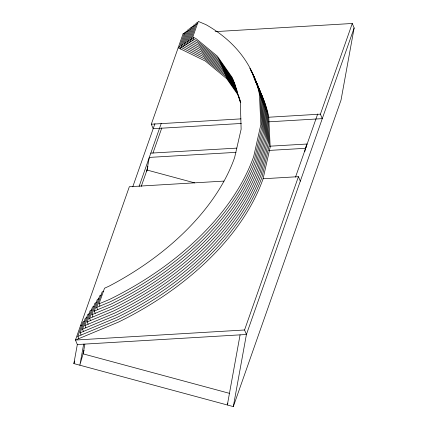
<?xml version="1.0" encoding="UTF-8"?>
<svg xmlns="http://www.w3.org/2000/svg" width="428" height="428" viewBox="0 0 428 428"><rect width="100%" height="100%" fill="white"/><g stroke="black" fill="none" stroke-linecap="round" stroke-linejoin="round"><path stroke-width="0.64" d="M304.806 151.582L305.383 148.313L306.887 144.033L269.533 146.21M306.309 147.307L306.887 144.033M215.129 31.635L352.271 23.481L354.138 27.975L341.03 100.093L233.314 406.6L73.862 363.586L77.324 344.535L75.462 340.041L129.342 186.72L223.983 181.092M83.669 344.16L79.843 365.196L84.086 350.227M84.878 344.149L83.112 353.86L229.317 393.305M146.783 171.227L149.297 157.402L236.015 152.352M240.081 334.862L227.338 404.984L227.883 403.096M233.314 406.6L246.421 334.482L354.138 27.975M241.387 123.457L153.176 128.7L151.309 124.206L183.173 33.534L184.505 33.459M78.747 338.671L77.816 336.424L82.872 322.033L84.541 321.278M180.562 48.958L179.626 46.716L184.687 32.325L185.907 32.838M81.106 335.049L80.175 332.802L85.279 318.277L86.948 317.517M182.023 47.883L181.092 45.636L186.196 31.11L187.416 31.624M83.46 331.427L82.529 329.18L87.681 314.516L89.35 313.761M183.484 46.802L182.553 44.56L187.705 29.896L188.93 30.409M132.744 186.833L154.941 123.671M85.819 327.805L84.883 325.558L90.089 310.76L91.753 310.006M184.95 45.726L184.019 43.479L189.219 28.681L190.439 29.2M88.173 324.189L87.242 321.942L92.491 307.004L94.16 306.25M186.41 44.646L185.479 42.404L190.728 27.467L191.947 27.986M90.533 320.567L89.596 318.32L94.893 303.249L96.562 302.494M187.876 43.57L186.94 41.323L192.236 26.252L193.461 26.771M73.862 363.586L74.75 361.061M92.887 316.945L91.956 314.698L97.3 299.493L98.964 298.739M189.337 42.49L188.406 40.243L193.75 25.043L194.97 25.557M95.246 313.323L94.31 311.076L99.703 295.737L101.372 294.983M190.802 41.414L189.866 39.167L195.259 23.829L196.479 24.343M139.1 186.421L161.286 123.291M97.6 309.706L96.669 307.459L102.105 291.982L103.774 291.227M192.263 40.334L191.332 38.087L196.768 22.614L197.993 23.128M99.023 303.837L104.512 288.226L108.953 286.214A226.182 140.662 -22.5 0 0 234.635 157.509L241.125 129.245L240.354 102.356L232.356 77.741L217.397 56.239L195.987 38.568L192.793 37.011L198.282 21.4L205.9 24.621A243.425 151.384 -22.5 0 1 259.427 94.444L260.861 124.575L253.745 156.37A243.425 151.384 -22.5 0 1 109.279 299.552L99.023 303.837L99.954 306.084M147.36 168.065L147.949 166.385M141.24 186.426L147.398 168.905M152.94 153.133L161.805 127.908M295.502 177.16L317.699 113.987M77.324 344.535L246.421 334.482L244.554 329.988L298.439 176.662L263.086 178.765M268.677 121.83L322.273 118.647L320.406 114.153L352.271 23.481M80.469 325.788L82.139 325.034M96.669 307.459L110.215 301.799A243.425 151.384 -22.5 0 0 254.676 158.617L261.792 126.822L260.358 96.691A243.425 151.384 -22.5 0 0 249.797 68.213M94.31 311.076L111.146 304.046A243.425 151.384 -22.5 0 0 255.607 160.864L262.728 129.069L261.289 98.938A243.425 151.384 -22.5 0 0 250.728 70.459M91.956 314.698L112.077 306.293A243.425 151.384 -22.5 0 0 256.543 163.111L263.659 131.316L262.225 101.185A243.425 151.384 -22.5 0 0 252.29 73.835M89.596 318.32L113.013 308.54A243.425 151.384 -22.5 0 0 257.474 165.358L264.59 133.563L263.156 103.432A243.425 151.384 -22.5 0 0 253.221 76.082M87.242 321.942L113.944 310.787A243.425 151.384 -22.5 0 0 258.405 167.605L265.526 135.81L264.087 105.679A243.425 151.384 -22.5 0 0 254.157 78.329M84.883 325.558L114.875 313.034A243.425 151.384 -22.5 0 0 259.341 169.852L266.457 138.057L265.023 107.926A243.425 151.384 -22.5 0 0 254.136 78.88M82.529 329.18L115.811 315.281A243.425 151.384 -22.5 0 0 260.272 172.099L267.388 140.304L265.954 110.173A243.425 151.384 -22.5 0 0 255.393 81.689M80.175 332.802L116.742 317.528A243.425 151.384 -22.5 0 0 261.203 174.346L268.324 142.551L266.885 112.42A243.425 151.384 -22.5 0 0 256.324 83.936M77.816 336.424L117.673 319.775A243.425 151.384 -22.5 0 0 262.139 176.593L269.255 144.792L267.821 114.667A243.425 151.384 -22.5 0 0 257.255 86.183M151.309 124.206L240.98 118.872M268.768 117.224L320.406 114.153M150.8 153.128L236.85 148.115M268.698 150.447L305.383 148.313M244.554 329.988L75.462 340.041L118.609 322.017A243.425 151.384 -22.5 0 0 263.07 178.84L270.186 147.039L268.752 116.914A243.425 151.384 -22.5 0 0 258.817 89.559M147.002 170.028L194.665 182.884M183.173 33.534L184.398 34.053M191.332 38.087L196.917 40.815L218.334 58.486L232.918 79.453M189.866 39.167L197.848 43.062L219.264 60.733L233.849 81.7M188.406 40.243L198.785 45.309L220.195 62.98L234.779 83.947M186.94 41.323L199.716 47.556L221.132 65.227L235.341 85.654M185.479 42.404L200.646 49.803L222.062 67.474L235.523 86.825M184.019 43.479L201.583 52.05L222.993 69.721L236.085 88.537M182.553 44.56L202.514 54.292L223.93 71.968L237.016 90.784M181.092 45.636L203.444 56.539L224.861 74.21L237.198 91.956M179.626 46.716L204.381 58.786L225.791 76.457L237.759 93.662M178.166 47.792L205.312 61.033L226.728 78.704L238.316 95.369M298.439 176.662L300.306 181.156M192.793 37.011L193.729 39.258M234.223 82.235L236.882 90.426M238.931 96.728L239.953 99.874M240.156 100.505L240.777 102.41M233.287 79.988L239.022 97.627M239.225 98.258L240.67 102.699"/></g></svg>
